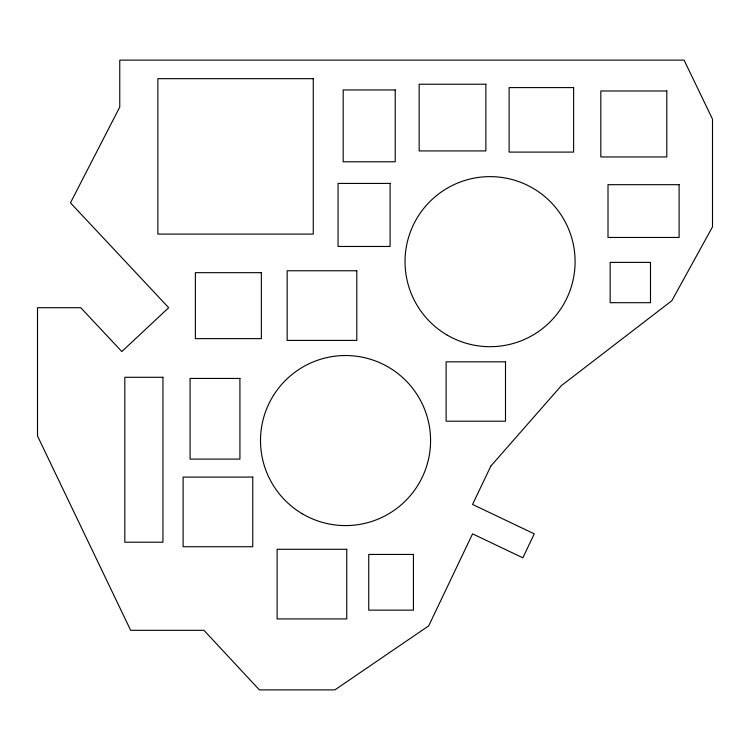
<?xml version="1.0" encoding="UTF-8"?>
<svg xmlns="http://www.w3.org/2000/svg" width="750" height="750" viewBox="0 0 750 750"><rect width="100%" height="100%" fill="white"/><g stroke="black" fill="none" stroke-linecap="round" stroke-linejoin="round"><path stroke-width="1.12" d="M490.847 466.069L472.556 504.45L534.272 533.85L522.853 557.812L472.556 533.85L428.728 625.837L334.884 689.888L259.378 689.888L203.963 630.319L130.659 630.319L37.5 435.975L37.5 307.697L80.747 307.697L121.838 351.562L168.675 307.697L70.453 202.838L119.766 107.025L119.766 60.113L684.075 60.113L712.5 119.119L712.5 226.875L671.831 300.722L561.413 385.603L490.847 466.069M313.266 78.675L157.866 78.675L157.866 234.084L313.266 234.084L313.266 78.675M485.869 84.225L419.166 84.225L419.166 150.928L485.869 150.928L485.869 84.225M573.619 87.591L509.119 87.591L509.119 152.091L573.619 152.091L573.619 87.591M395.222 89.944L343.181 89.944L343.181 161.775L395.222 161.775L395.222 89.944M666.806 90.975L600.825 90.975L600.825 156.956L666.806 156.956L666.806 90.975M390.094 183.422L338.053 183.422L338.053 246.469L390.094 246.469L390.094 183.422M679.106 184.678L608.006 184.678L608.006 237.459L679.106 237.459L679.106 184.678M650.484 262.387L610.163 262.387L610.163 302.7L650.484 302.7L650.484 262.387M356.794 270.769L287.156 270.769L287.156 340.406L356.794 340.406L356.794 270.769M261.356 272.672L195.375 272.672L195.375 338.644L261.356 338.644L261.356 272.672M505.5 361.819L446.128 361.819L446.128 421.191L505.5 421.191L505.5 361.819M162.938 377.288L124.819 377.288L124.819 542.212L162.938 542.212L162.938 377.288M239.916 378.441L190.069 378.441L190.069 459.094L239.916 459.094L239.916 378.441M252.75 477.084L183.112 477.084L183.112 546.731L252.75 546.731L252.75 477.084M346.753 549.291L277.116 549.291L277.116 618.928L346.753 618.928L346.753 549.291M413.438 554.438L368.728 554.438L368.728 610.144L413.438 610.144L413.438 554.438M446.775 334.847A85.031 85.031 0 0 0 575.091 262.547A85.031 85.031 0 0 0 448.322 187.575A85.031 85.031 0 0 0 446.775 334.847M302.259 513.75A85.031 85.031 0 0 0 430.566 441.45A85.031 85.031 0 0 0 303.797 366.478A85.031 85.031 0 0 0 302.259 513.75"/></g></svg>
